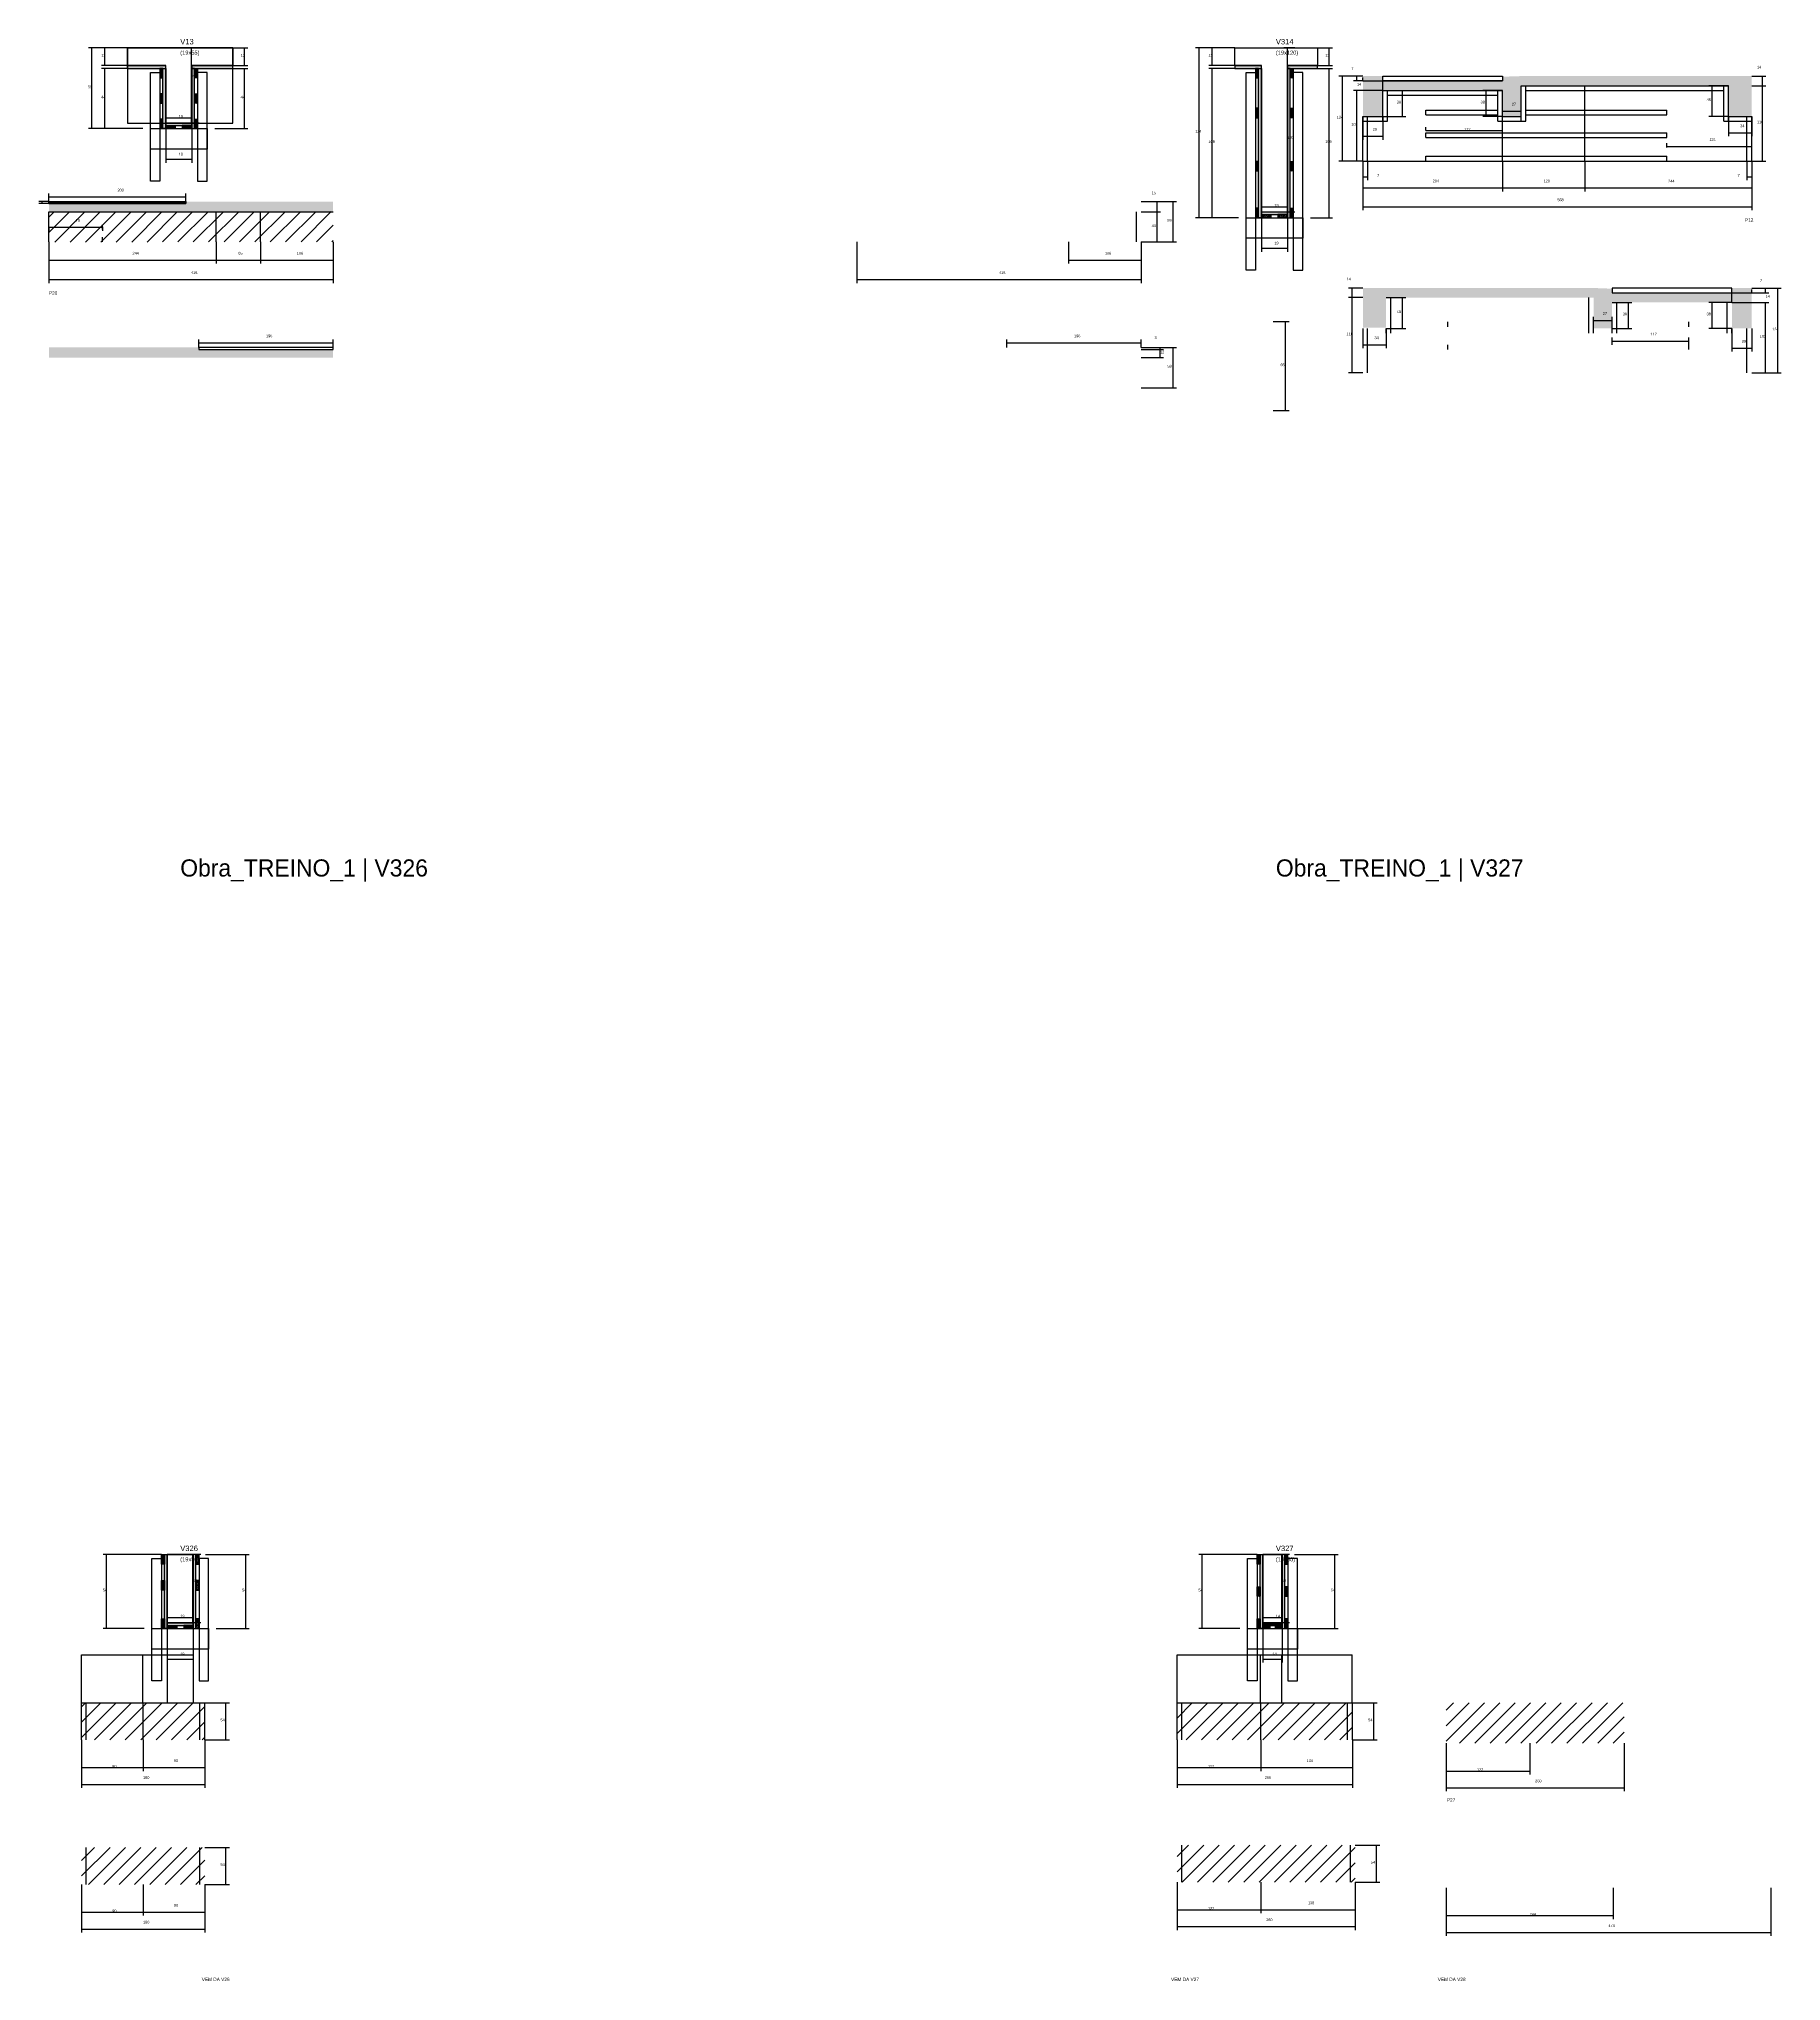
# Model space of a CAD drawing. Header units: metres. Extents: x -2848 to 22762, y -49062 to 1016.
# Drawn here: x 2994 to 5538, y -5023 to -2187 of the extents above; entities that cross this region are included whole.
import ezdxf

# ---------------------------------------------------------------- set-up
doc = ezdxf.new("R2010")
doc.units = ezdxf.units.M
for name, color, linetype in [('CONCRETO', 251, 'Continuous'), ('COTA', 4, 'Continuous'), ('Cota Seção (2x)', 4, 'Continuous'), ('Hachura', 253, 'Continuous'), ('LABEL_ID', 3, 'Continuous'), ('Madeira', 126, 'Continuous'), ('NOMENCLATURA', 7, 'Continuous'), ('Painéis', 200, 'Continuous'), ('REAPROVEITAMENTO', 251, 'Continuous'), ('SARR_2.2x7', 40, 'Continuous'), ('SARR_3.5x7', 81, 'Continuous'), ('SARR_EDITAR', 141, 'Continuous'), ('Texto Seção', 7, 'Continuous')]:
    doc.layers.add(name, color=color, linetype=linetype)

msp = doc.modelspace()

# ---------------------------------------------------------------- hatches: boundary and pattern name
at = {"layer": 'COTA'}
h = msp.add_hatch(dxfattribs=at)
h.set_pattern_fill('AR-CONC', scale=0.03)
h.paths.add_polyline_path([(4956, -2262.3), (5131, -2262.3), (5131, -2262.3), (5131, -2300.3), (5131, -2300.3), (5158, -2300.3), (5158, -2300.3), (5158, -2241.3), (5158, -2241.3), (5131, -2242.2), (5131, -2242.2), (5131, -2248.3), (5131, -2248.3), (4956, -2248.3), (4956, -2248.3), (4956, -2241.3), (4956, -2241.3), (4927, -2241.3), (4927, -2241.3), (4927, -2300.3), (4927, -2300.3), (4956, -2300.3), (4956, -2300.3), (4956, -2262.3)])
h = msp.add_hatch(dxfattribs=at)
h.set_pattern_fill('AR-CONC', scale=0.03)
h.paths.add_polyline_path([(5158, -2255.3), (5461, -2255.3), (5461, -2255.3), (5461, -2299.3), (5461, -2299.3), (5495, -2299.3), (5495, -2299.3), (5494.9, -2241.3), (5494.9, -2241.3), (5158, -2241.3), (5158, -2241.3), (5158, -2255.3)])
h = msp.add_hatch(dxfattribs=at)
h.set_pattern_fill('AR-CONC', scale=0.03)
h.paths.add_polyline_path([(3208.3, -2427.5), (3008.3, -2427.5), (3008.3, -2427.5), (3008.3, -2439.5), (3008.3, -2439.5), (3423.3, -2439.5), (3423.3, -2439.5), (3423.3, -2424.5), (3423.3, -2424.5), (3208.3, -2424.5), (3208.3, -2424.5), (3208.3, -2427.5)])
h = msp.add_hatch(dxfattribs=at)
h.set_pattern_fill('AR-CONC', scale=0.03)
h.paths.add_polyline_path([(5264, -2564.7), (4961, -2564.7), (4961, -2564.7), (4961, -2608.7), (4961, -2608.7), (4927, -2608.7), (4927, -2608.7), (4927.2, -2550.7), (4927.2, -2550.7), (5264, -2550.7), (5264, -2550.7), (5264, -2564.7)])
h = msp.add_hatch(dxfattribs=at)
h.set_pattern_fill('AR-CONC', scale=0.03)
h.paths.add_polyline_path([(5466, -2571.7), (5291, -2571.7), (5291, -2571.7), (5291, -2609.8), (5291, -2609.8), (5264, -2609.8), (5264, -2609.8), (5264, -2550.7), (5264, -2550.7), (5291, -2551.7), (5291, -2551.7), (5291, -2557.7), (5291, -2557.7), (5466, -2557.7), (5466, -2557.7), (5466, -2550.7), (5466, -2550.7), (5495, -2550.7), (5495, -2550.7), (5495, -2609.7), (5495, -2609.7), (5466, -2609.7), (5466, -2609.7), (5466, -2571.7)])
h = msp.add_hatch(dxfattribs=at)
h.set_pattern_fill('AR-CONC', scale=0.03)
h.paths.add_polyline_path([(3227.3, -2640.4), (3423.3, -2640.4), (3423.3, -2640.4), (3423.3, -2652.4), (3423.3, -2652.4), (3008.3, -2652.4), (3008.3, -2652.4), (3008.3, -2637.4), (3008.3, -2637.4), (3227.3, -2637.4), (3227.3, -2637.4), (3227.3, -2640.4)])
at = {"layer": 'Hachura'}
h = msp.add_hatch(color=8, dxfattribs=at)
h.dxf.hatch_style = 1
h.paths.add_polyline_path([(3178.8, -2230), (3178.8, -2226), (3178.8, -2226), (3123.2, -2226), (3123.2, -2226), (3123.2, -2230), (3123.2, -2230), (3178.8, -2230)])
h = msp.add_hatch(dxfattribs=at)
h.set_pattern_fill('ANSI31', scale=0.5)
h.paths.add_polyline_path([(3170.4, -2244), (3174.8, -2244), (3174.8, -2244), (3174.8, -2230), (3174.8, -2230), (3170.4, -2230), (3170.4, -2230), (3170.4, -2244)])
h = msp.add_hatch(color=8, dxfattribs=at)
h.dxf.hatch_style = 1
h.paths.add_polyline_path([(3174.8, -2230), (3178.8, -2230), (3178.8, -2230), (3178.8, -2318), (3178.8, -2318), (3174.8, -2318), (3174.8, -2318), (3174.8, -2230)])
h = msp.add_hatch(color=8, dxfattribs=at)
h.dxf.hatch_style = 1
h.paths.add_polyline_path([(3276.8, -2230), (3276.8, -2226), (3276.8, -2226), (3216.8, -2226), (3216.8, -2226), (3216.8, -2230), (3216.8, -2230), (3276.8, -2230)])
h = msp.add_hatch(color=8, dxfattribs=at)
h.dxf.hatch_style = 1
h.paths.add_polyline_path([(3220.8, -2228), (3216.8, -2228), (3216.8, -2228), (3216.8, -2318), (3216.8, -2318), (3220.8, -2318), (3220.8, -2318), (3220.8, -2228)])
h = msp.add_hatch(dxfattribs=at)
h.set_pattern_fill('ANSI31', scale=0.5)
h.paths.add_polyline_path([(3225.2, -2244), (3220.8, -2244), (3220.8, -2244), (3220.8, -2230), (3220.8, -2230), (3225.2, -2230), (3225.2, -2230), (3225.2, -2244)])
h = msp.add_hatch(color=8, dxfattribs=at)
h.dxf.hatch_style = 1
h.paths.add_polyline_path([(4778.8, -2230), (4778.8, -2226), (4778.8, -2226), (4740.2, -2226), (4740.2, -2226), (4740.2, -2230), (4740.2, -2230), (4778.8, -2230)])
h = msp.add_hatch(dxfattribs=at)
h.set_pattern_fill('ANSI31', scale=0.5)
h.paths.add_polyline_path([(4770.4, -2244), (4774.8, -2244), (4774.8, -2244), (4774.8, -2230), (4774.8, -2230), (4770.4, -2230), (4770.4, -2230), (4770.4, -2244)])
h = msp.add_hatch(color=8, dxfattribs=at)
h.dxf.hatch_style = 1
h.paths.add_polyline_path([(4774.8, -2230), (4778.8, -2230), (4778.8, -2230), (4778.8, -2448), (4778.8, -2448), (4774.8, -2448), (4774.8, -2448), (4774.8, -2230)])
h = msp.add_hatch(color=8, dxfattribs=at)
h.dxf.hatch_style = 1
h.paths.add_polyline_path([(4860.8, -2230), (4860.8, -2226), (4860.8, -2226), (4816.8, -2226), (4816.8, -2226), (4816.8, -2230), (4816.8, -2230), (4860.8, -2230)])
h = msp.add_hatch(color=8, dxfattribs=at)
h.dxf.hatch_style = 1
h.paths.add_polyline_path([(4820.8, -2228), (4816.8, -2228), (4816.8, -2228), (4816.8, -2448), (4816.8, -2448), (4820.8, -2448), (4820.8, -2448), (4820.8, -2228)])
h = msp.add_hatch(dxfattribs=at)
h.set_pattern_fill('ANSI31', scale=0.5)
h.paths.add_polyline_path([(4825.2, -2244), (4820.8, -2244), (4820.8, -2244), (4820.8, -2230), (4820.8, -2230), (4825.2, -2230), (4825.2, -2230), (4825.2, -2244)])
h = msp.add_hatch(dxfattribs=at)
h.set_pattern_fill('ANSI31', scale=0.5)
h.paths.add_polyline_path([(3170.4, -2281), (3174.8, -2281), (3174.8, -2281), (3174.8, -2267), (3174.8, -2267), (3170.4, -2267), (3170.4, -2267), (3170.4, -2281)])
h = msp.add_hatch(dxfattribs=at)
h.set_pattern_fill('ANSI31', scale=0.5)
h.paths.add_polyline_path([(3225.2, -2281), (3220.8, -2281), (3220.8, -2281), (3220.8, -2267), (3220.8, -2267), (3225.2, -2267), (3225.2, -2267), (3225.2, -2281)])
h = msp.add_hatch(dxfattribs=at)
h.set_pattern_fill('ANSI31', scale=0.5)
h.paths.add_polyline_path([(4770.4, -2302), (4774.8, -2302), (4774.8, -2302), (4774.8, -2288), (4774.8, -2288), (4770.4, -2288), (4770.4, -2288), (4770.4, -2302)])
h = msp.add_hatch(dxfattribs=at)
h.set_pattern_fill('ANSI31', scale=0.5)
h.paths.add_polyline_path([(4825.2, -2302), (4820.8, -2302), (4820.8, -2302), (4820.8, -2288), (4820.8, -2288), (4825.2, -2288), (4825.2, -2288), (4825.2, -2302)])
h = msp.add_hatch(dxfattribs=at)
h.set_pattern_fill('ANSI31', scale=0.5)
h.paths.add_polyline_path([(3170.4, -2318), (3174.8, -2318), (3174.8, -2318), (3174.8, -2304), (3174.8, -2304), (3170.4, -2304), (3170.4, -2304), (3170.4, -2318)])
h = msp.add_hatch(color=8, dxfattribs=at)
h.dxf.hatch_style = 1
h.paths.add_polyline_path([(3216.8, -2313.6), (3216.8, -2310), (3216.8, -2310), (3178.8, -2310), (3178.8, -2310), (3178.8, -2313.6), (3178.8, -2313.6), (3216.8, -2313.6)])
h = msp.add_hatch(dxfattribs=at)
h.set_pattern_fill('ANSI31', scale=0.5)
h.paths.add_polyline_path([(3178.8, -2318), (3178.8, -2313.6), (3178.8, -2313.6), (3192.8, -2313.6), (3192.8, -2313.6), (3192.8, -2318), (3192.8, -2318), (3178.8, -2318)])
h = msp.add_hatch(dxfattribs=at)
h.set_pattern_fill('ANSI31', scale=0.5)
h.paths.add_polyline_path([(3216.8, -2318), (3216.8, -2313.6), (3216.8, -2313.6), (3202.8, -2313.6), (3202.8, -2313.6), (3202.8, -2318), (3202.8, -2318), (3216.8, -2318)])
h = msp.add_hatch(dxfattribs=at)
h.set_pattern_fill('ANSI31', scale=0.5)
h.paths.add_polyline_path([(3225.2, -2318), (3220.8, -2318), (3220.8, -2318), (3220.8, -2304), (3220.8, -2304), (3225.2, -2304), (3225.2, -2304), (3225.2, -2318)])
h = msp.add_hatch(dxfattribs=at)
h.set_pattern_fill('ANSI31', scale=0.5)
h.paths.add_polyline_path([(4770.4, -2379.8), (4774.8, -2379.8), (4774.8, -2379.8), (4774.8, -2365.8), (4774.8, -2365.8), (4770.4, -2365.8), (4770.4, -2365.8), (4770.4, -2379.8)])
h = msp.add_hatch(dxfattribs=at)
h.set_pattern_fill('ANSI31', scale=0.5)
h.paths.add_polyline_path([(4825.2, -2379.8), (4820.8, -2379.8), (4820.8, -2379.8), (4820.8, -2365.8), (4820.8, -2365.8), (4825.2, -2365.8), (4825.2, -2365.8), (4825.2, -2379.8)])
h = msp.add_hatch(dxfattribs=at)
h.set_pattern_fill('ANSI31', scale=0.5)
h.paths.add_polyline_path([(4770.4, -2448), (4774.8, -2448), (4774.8, -2448), (4774.8, -2434), (4774.8, -2434), (4770.4, -2434), (4770.4, -2434), (4770.4, -2448)])
h = msp.add_hatch(dxfattribs=at)
h.set_pattern_fill('ANSI31', scale=0.5)
h.paths.add_polyline_path([(4825.2, -2448), (4820.8, -2448), (4820.8, -2448), (4820.8, -2434), (4820.8, -2434), (4825.2, -2434), (4825.2, -2434), (4825.2, -2448)])
h = msp.add_hatch(color=8, dxfattribs=at)
h.dxf.hatch_style = 1
h.paths.add_polyline_path([(4816.8, -2443.6), (4816.8, -2440), (4816.8, -2440), (4778.8, -2440), (4778.8, -2440), (4778.8, -2443.6), (4778.8, -2443.6), (4816.8, -2443.6)])
h = msp.add_hatch(dxfattribs=at)
h.set_pattern_fill('ANSI31', scale=0.5)
h.paths.add_polyline_path([(4778.8, -2448), (4778.8, -2443.6), (4778.8, -2443.6), (4792.8, -2443.6), (4792.8, -2443.6), (4792.8, -2448), (4792.8, -2448), (4778.8, -2448)])
h = msp.add_hatch(dxfattribs=at)
h.set_pattern_fill('ANSI31', scale=0.5)
h.paths.add_polyline_path([(4816.8, -2448), (4816.8, -2443.6), (4816.8, -2443.6), (4802.8, -2443.6), (4802.8, -2443.6), (4802.8, -2448), (4802.8, -2448), (4816.8, -2448)])
h = msp.add_hatch(dxfattribs=at)
h.set_pattern_fill('ANSI31', scale=0.5)
h.paths.add_polyline_path([(3177, -4414), (3172.6, -4414), (3172.6, -4414), (3172.6, -4400), (3172.6, -4400), (3177, -4400), (3177, -4400), (3177, -4414)])
h = msp.add_hatch(color=8, dxfattribs=at)
h.dxf.hatch_style = 1
h.paths.add_polyline_path([(3181, -4400), (3177, -4400), (3177, -4400), (3177, -4508), (3177, -4508), (3181, -4508), (3181, -4508), (3181, -4400)])
h = msp.add_hatch(color=8, dxfattribs=at)
h.dxf.hatch_style = 1
h.paths.add_polyline_path([(3223, -4400), (3219, -4400), (3219, -4400), (3219, -4508), (3219, -4508), (3223, -4508), (3223, -4508), (3223, -4400)])
h = msp.add_hatch(dxfattribs=at)
h.set_pattern_fill('ANSI31', scale=0.5)
h.paths.add_polyline_path([(3223, -4414), (3227.4, -4414), (3227.4, -4414), (3227.4, -4400), (3227.4, -4400), (3223, -4400), (3223, -4400), (3223, -4414)])
h = msp.add_hatch(dxfattribs=at)
h.set_pattern_fill('ANSI31', scale=0.5)
h.paths.add_polyline_path([(4777, -4414), (4772.6, -4414), (4772.6, -4414), (4772.6, -4400), (4772.6, -4400), (4777, -4400), (4777, -4400), (4777, -4414)])
h = msp.add_hatch(color=8, dxfattribs=at)
h.dxf.hatch_style = 1
h.paths.add_polyline_path([(4781, -4400), (4777, -4400), (4777, -4400), (4777, -4508), (4777, -4508), (4781, -4508), (4781, -4508), (4781, -4400)])
h = msp.add_hatch(color=8, dxfattribs=at)
h.dxf.hatch_style = 1
h.paths.add_polyline_path([(4813, -4400), (4809, -4400), (4809, -4400), (4809, -4508), (4809, -4508), (4813, -4508), (4813, -4508), (4813, -4400)])
h = msp.add_hatch(dxfattribs=at)
h.set_pattern_fill('ANSI31', scale=0.5)
h.paths.add_polyline_path([(4813, -4414), (4817.4, -4414), (4817.4, -4414), (4817.4, -4400), (4817.4, -4400), (4813, -4400), (4813, -4400), (4813, -4414)])
h = msp.add_hatch(dxfattribs=at)
h.set_pattern_fill('ANSI31', scale=0.5)
h.paths.add_polyline_path([(3177, -4452), (3172.6, -4452), (3172.6, -4452), (3172.6, -4438), (3172.6, -4438), (3177, -4438), (3177, -4438), (3177, -4452)])
h = msp.add_hatch(dxfattribs=at)
h.set_pattern_fill('ANSI31', scale=0.5)
h.paths.add_polyline_path([(3223, -4452), (3227.4, -4452), (3227.4, -4452), (3227.4, -4438), (3227.4, -4438), (3223, -4438), (3223, -4438), (3223, -4452)])
h = msp.add_hatch(dxfattribs=at)
h.set_pattern_fill('ANSI31', scale=0.5)
h.paths.add_polyline_path([(4777, -4461), (4772.6, -4461), (4772.6, -4461), (4772.6, -4447), (4772.6, -4447), (4777, -4447), (4777, -4447), (4777, -4461)])
h = msp.add_hatch(dxfattribs=at)
h.set_pattern_fill('ANSI31', scale=0.5)
h.paths.add_polyline_path([(4813, -4461), (4817.4, -4461), (4817.4, -4461), (4817.4, -4447), (4817.4, -4447), (4813, -4447), (4813, -4447), (4813, -4461)])
h = msp.add_hatch(dxfattribs=at)
h.set_pattern_fill('ANSI31', scale=0.5)
h.paths.add_polyline_path([(3177, -4508), (3172.6, -4508), (3172.6, -4508), (3172.6, -4494), (3172.6, -4494), (3177, -4494), (3177, -4494), (3177, -4508)])
h = msp.add_hatch(color=8, dxfattribs=at)
h.dxf.hatch_style = 1
h.paths.add_polyline_path([(3219, -4503.6), (3219, -4500), (3219, -4500), (3181, -4500), (3181, -4500), (3181, -4503.6), (3181, -4503.6), (3219, -4503.6)])
h = msp.add_hatch(dxfattribs=at)
h.set_pattern_fill('ANSI31', scale=0.5)
h.paths.add_polyline_path([(3181, -4508), (3181, -4503.6), (3181, -4503.6), (3195, -4503.6), (3195, -4503.6), (3195, -4508), (3195, -4508), (3181, -4508)])
h = msp.add_hatch(dxfattribs=at)
h.set_pattern_fill('ANSI31', scale=0.5)
h.paths.add_polyline_path([(3219, -4508), (3219, -4503.6), (3219, -4503.6), (3205, -4503.6), (3205, -4503.6), (3205, -4508), (3205, -4508), (3219, -4508)])
h = msp.add_hatch(dxfattribs=at)
h.set_pattern_fill('ANSI31', scale=0.5)
h.paths.add_polyline_path([(3223, -4508), (3227.4, -4508), (3227.4, -4508), (3227.4, -4494), (3227.4, -4494), (3223, -4494), (3223, -4494), (3223, -4508)])
h = msp.add_hatch(dxfattribs=at)
h.set_pattern_fill('ANSI31', scale=0.5)
h.paths.add_polyline_path([(4777, -4508), (4772.6, -4508), (4772.6, -4508), (4772.6, -4494), (4772.6, -4494), (4777, -4494), (4777, -4494), (4777, -4508)])
h = msp.add_hatch(color=8, dxfattribs=at)
h.dxf.hatch_style = 1
h.paths.add_polyline_path([(4809, -4503.6), (4809, -4500), (4809, -4500), (4781, -4500), (4781, -4500), (4781, -4503.6), (4781, -4503.6), (4809, -4503.6)])
h = msp.add_hatch(dxfattribs=at)
h.set_pattern_fill('ANSI31', scale=0.5)
h.paths.add_polyline_path([(4781, -4508), (4781, -4503.6), (4781, -4503.6), (4791, -4503.6), (4791, -4503.6), (4791, -4508), (4791, -4508), (4781, -4508)])
h = msp.add_hatch(dxfattribs=at)
h.set_pattern_fill('ANSI31', scale=0.5)
h.paths.add_polyline_path([(4809, -4508), (4809, -4503.6), (4809, -4503.6), (4799, -4503.6), (4799, -4503.6), (4799, -4508), (4799, -4508), (4809, -4508)])
h = msp.add_hatch(dxfattribs=at)
h.set_pattern_fill('ANSI31', scale=0.5)
h.paths.add_polyline_path([(4813, -4508), (4817.4, -4508), (4817.4, -4508), (4817.4, -4494), (4817.4, -4494), (4813, -4494), (4813, -4494), (4813, -4508)])
at = {"layer": 'REAPROVEITAMENTO'}
h = msp.add_hatch(dxfattribs=at)
h.set_pattern_fill('ANSI31', scale=5)
h.paths.add_polyline_path([(3423.3, -2483.2), (3423.3, -2439.2), (3423.3, -2439.2), (3008.3, -2439.7), (3008.3, -2439.7), (3008.3, -2483.7), (3008.3, -2483.7), (3423.3, -2483.2)])
h = msp.add_hatch(dxfattribs=at)
h.set_pattern_fill('ANSI31', scale=5)
h.paths.add_polyline_path([(3235.7, -4670.7), (3235.7, -4616.6), (3235.7, -4616.6), (3055.7, -4616.4), (3055.7, -4616.4), (3055.7, -4670.5), (3055.7, -4670.5), (3235.7, -4670.7)])
h = msp.add_hatch(dxfattribs=at)
h.set_pattern_fill('ANSI31', scale=5)
h.paths.add_polyline_path([(4911.8, -4670.6), (4911.8, -4616.6), (4911.8, -4616.6), (4655.8, -4616.6), (4655.8, -4616.6), (4655.8, -4670.6), (4655.8, -4670.6), (4911.8, -4670.6)])
h = msp.add_hatch(dxfattribs=at)
h.set_pattern_fill('ANSI31', scale=5)
h.paths.add_polyline_path([(5308.7, -4675.6), (5308.7, -4616.6), (5308.7, -4616.6), (5048.7, -4616.6), (5048.7, -4616.6), (5048.7, -4675.6), (5048.7, -4675.6), (5308.7, -4675.6)])
h = msp.add_hatch(dxfattribs=at)
h.set_pattern_fill('ANSI31', scale=5)
h.paths.add_polyline_path([(3235.7, -4881.9), (3235.7, -4827.7), (3235.7, -4827.7), (3055.7, -4827.6), (3055.7, -4827.6), (3055.7, -4881.7), (3055.7, -4881.7), (3235.7, -4881.9)])
h = msp.add_hatch(dxfattribs=at)
h.set_pattern_fill('ANSI31', scale=5)
h.paths.add_polyline_path([(4915.8, -4878.3), (4915.8, -4824.3), (4915.8, -4824.3), (4655.8, -4824.3), (4655.8, -4824.3), (4655.8, -4878.3), (4655.8, -4878.3), (4915.8, -4878.3)])

# ---------------------------------------------------------------- linework, layer by layer
at = {"layer": 'CONCRETO'}
for points in [[(3123.2, -2226), (3123.2, -2200), (3276.8, -2200), (3276.8, -2226), (3216.8, -2226), (3216.8, -2310), (3178.8, -2310), (3178.8, -2226)], [(3123.2, -2310), (3276.8, -2310), (3276.8, -2200), (3123.2, -2200)], [(4740.2, -2226), (4740.2, -2200), (4860.8, -2200), (4860.8, -2226), (4816.8, -2226), (4816.8, -2440), (4778.8, -2440), (4778.8, -2226)], [(3181, -4400), (3181, -4400), (3219, -4400), (3219, -4428), (3219, -4428), (3219, -4500), (3181, -4500), (3181, -4400)], [(3181, -4500), (3219, -4500), (3219, -4400), (3181, -4400)], [(4781, -4400), (4781, -4400), (4809, -4400), (4809, -4428), (4809, -4428), (4809, -4500), (4781, -4500), (4781, -4400)], [(4781, -4500), (4809, -4500), (4809, -4400), (4781, -4400)]]:
    msp.add_lwpolyline(points, close=True, dxfattribs=at)
at = {"layer": 'COTA'}
for p, q in [((3123.2, -2200), (3065.8, -2200)), ((3070.8, -2318), (3070.8, -2200)), ((3123.2, -2200), (3085.1, -2200)), ((3090.1, -2226), (3090.1, -2200)), ((3276.8, -2200), (3298.7, -2200)), ((3293.7, -2226), (3293.7, -2200)), ((4740.2, -2200), (4682.8, -2200)), ((4687.8, -2448), (4687.8, -2200)), ((4740.2, -2200), (4702.1, -2200)), ((4707.1, -2226), (4707.1, -2200)), ((4860.8, -2200), (4882.6, -2200)), ((4877.6, -2226), (4877.6, -2200)), ((3123.2, -2226), (3085.1, -2226)), ((3123.2, -2230), (3085.1, -2230)), ((3090.1, -2318), (3090.1, -2230)), ((3276.8, -2226), (3298.7, -2226)), ((3276.8, -2230), (3298.7, -2230)), ((3293.7, -2318), (3293.7, -2230)), ((4740.2, -2226), (4702.1, -2226)), ((4740.2, -2230), (4702.1, -2230)), ((4707.1, -2448), (4707.1, -2230)), ((4860.8, -2226), (4882.6, -2226)), ((4860.8, -2230), (4882.6, -2230)), ((4877.6, -2448), (4877.6, -2230)), ((4927, -2241.3), (4913.4, -2241.3)), ((4927, -2248.3), (4913.4, -2248.3)), ((4956, -2262.3), (4913.4, -2262.3)), ((4918.4, -2248.3), (4918.4, -2241.3)), ((4918.4, -2365.3), (4918.4, -2262.3)), ((4927, -2248.3), (4927, -2243.3)), ((4927, -2248.3), (4956, -2248.3)), ((4956, -2262.3), (4956, -2243.3)), ((5495, -2241.3), (5515.7, -2241.3)), ((5495, -2255.3), (5515.7, -2255.3)), ((5495, -2255.3), (5515.7, -2255.3)), ((5510.7, -2255.3), (5510.7, -2241.3)), ((5510.7, -2365.3), (5510.7, -2255.3)), ((3145.2, -2318), (3065.8, -2318)), ((3145.2, -2318), (3085.1, -2318)), ((3178.8, -2318), (3178.8, -2367.7)), ((3216.8, -2318), (3216.8, -2367.7)), ((3250.4, -2318), (3298.7, -2318)), ((3178.8, -2362.7), (3216.8, -2362.7)), ((4927, -2365.3), (4913.4, -2365.3)), ((4927, -2365.3), (4927, -2393.4)), ((4934, -2365.3), (4934, -2393.4)), ((5131, -2365.3), (5131, -2409.6)), ((5251, -2365.3), (5251, -2409.6)), ((5251, -2365.3), (5251, -2409.6)), ((5488, -2365.3), (5488, -2393.4)), ((5495, -2365.3), (5495, -2409.6)), ((5495, -2365.3), (5515.7, -2365.3)), ((5495, -2365.3), (5495, -2393.4)), ((4927, -2388.4), (4934, -2388.4)), ((5131, -2404.6), (5251, -2404.6)), ((5251, -2404.6), (5495, -2404.6)), ((5488, -2388.4), (5495, -2388.4)), ((3008.3, -2424.5), (2993.5, -2424.5)), ((3008.3, -2427.5), (2993.5, -2427.5)), ((2998.5, -2427.5), (2998.5, -2424.5)), ((3008.3, -2424.5), (3008.3, -2412.8)), ((3008.3, -2417.8), (3208.3, -2417.8)), ((3208.3, -2424.5), (3208.3, -2412.8)), ((4603.3, -2424.5), (4631.6, -2424.5)), ((4603.3, -2424.5), (4654.8, -2424.5)), ((4626.6, -2439.5), (4626.6, -2424.5)), ((4649.8, -2483.5), (4649.8, -2424.5)), ((3008.3, -2461.5), (3008.3, -2467.1)), ((3008.3, -2462.1), (3086.3, -2462.1)), ((3086.3, -2461.5), (3086.3, -2467.1)), ((4603.3, -2439.5), (4631.6, -2439.5)), ((4603.3, -2439.5), (4631.6, -2439.5)), ((4626.6, -2483.5), (4626.6, -2439.5)), ((4745.2, -2448), (4682.8, -2448)), ((4745.2, -2448), (4702.1, -2448)), ((4778.8, -2448), (4778.8, -2497.7)), ((4816.8, -2448), (4816.8, -2497.7)), ((4850.4, -2448), (4882.6, -2448)), ((3008.3, -2483.5), (3008.3, -2515)), ((3008.3, -2483.5), (3008.3, -2543.5)), ((3252.3, -2483.5), (3252.3, -2515)), ((3252.3, -2483.5), (3252.3, -2515)), ((3317.3, -2483.5), (3317.3, -2515)), ((3317.3, -2483.5), (3317.3, -2515)), ((3423.3, -2483.5), (3423.3, -2515)), ((3423.3, -2483.5), (3423.3, -2543.5)), ((4188.3, -2483.5), (4188.3, -2543.5)), ((4497.3, -2483.5), (4497.3, -2515)), ((4603.3, -2483.5), (4603.3, -2515)), ((4603.3, -2483.5), (4603.3, -2543.5)), ((4603.3, -2483.5), (4631.6, -2483.5)), ((4603.3, -2483.5), (4654.8, -2483.5)), ((4778.8, -2492.7), (4816.8, -2492.7)), ((3008.3, -2510), (3252.3, -2510)), ((3252.3, -2510), (3317.3, -2510)), ((3317.3, -2510), (3423.3, -2510)), ((4497.3, -2510), (4603.3, -2510)), ((3008.3, -2538.5), (3423.3, -2538.5)), ((4188.3, -2538.5), (4603.3, -2538.5)), ((4927, -2550.7), (4906.3, -2550.7)), ((4911.3, -2564.7), (4911.3, -2550.7)), ((5495, -2550.7), (5520.1, -2550.7)), ((5515.1, -2557.7), (5515.1, -2550.7)), ((4927, -2564.7), (4906.3, -2564.7)), ((4927, -2564.7), (4906.3, -2564.7)), ((4911.3, -2674.7), (4911.3, -2564.7)), ((5466, -2571.7), (5466, -2552.7)), ((5466, -2557.7), (5495, -2557.7)), ((5466, -2571.7), (5520.1, -2571.7)), ((5495, -2557.7), (5495, -2552.7)), ((5495, -2557.7), (5520.1, -2557.7)), ((5515.1, -2674.7), (5515.1, -2571.7)), ((4796.2, -2599.8), (4819.2, -2599.8)), ((4814.2, -2729.8), (4814.2, -2599.8)), ((3227.3, -2637.4), (3227.3, -2625.7)), ((3227.3, -2630.7), (3423.3, -2630.7)), ((3423.3, -2637.4), (3423.3, -2625.7)), ((4407.3, -2637.4), (4407.3, -2625.7)), ((4407.3, -2630.7), (4603.3, -2630.7)), ((4603.3, -2637.4), (4603.3, -2625.7)), ((4603.3, -2637.4), (4654.8, -2637.4)), ((4603.3, -2637.4), (4636, -2637.4)), ((4631, -2640.4), (4631, -2637.4)), ((4649.8, -2696.4), (4649.8, -2637.4)), ((4603.3, -2640.4), (4636, -2640.4)), ((4603.3, -2640.4), (4636, -2640.4)), ((4603.3, -2652.4), (4636, -2652.4)), ((4631, -2652.4), (4631, -2640.4)), ((4927, -2674.7), (4906.3, -2674.7)), ((5495, -2674.7), (5520.1, -2674.7)), ((4603.3, -2696.4), (4654.8, -2696.4)), ((4796.2, -2729.8), (4819.2, -2729.8)), ((3172.6, -4400), (3087.3, -4400)), ((3092.3, -4508), (3092.3, -4400)), ((3237, -4400), (3300.8, -4400)), ((3295.8, -4508), (3295.8, -4400)), ((4772.6, -4400), (4687.4, -4400)), ((4692.4, -4508), (4692.4, -4400)), ((4827, -4400), (4890.9, -4400)), ((4885.9, -4508), (4885.9, -4400)), ((3147.4, -4508), (3087.3, -4508)), ((3181, -4508), (3181, -4557.7)), ((3219, -4508), (3219, -4557.7)), ((3252.6, -4508), (3300.8, -4508)), ((4747.4, -4508), (4687.4, -4508)), ((4781, -4508), (4781, -4557.7)), ((4809, -4508), (4809, -4557.7)), ((4832.6, -4508), (4890.9, -4508)), ((3181, -4552.7), (3219, -4552.7)), ((4781, -4552.7), (4809, -4552.7)), ((3235.7, -4616.6), (3271.8, -4616.6)), ((3266.8, -4670.6), (3266.8, -4616.6)), ((4911.8, -4616.6), (4947.9, -4616.6)), ((4942.9, -4670.6), (4942.9, -4616.6)), ((3055.7, -4670.6), (3055.7, -4716.2)), ((3055.7, -4670.6), (3055.7, -4740.7)), ((3145.7, -4670.6), (3145.7, -4716.2)), ((3145.7, -4670.6), (3145.7, -4716.2)), ((3235.7, -4670.6), (3235.7, -4716.2)), ((3235.7, -4670.6), (3235.7, -4740.7)), ((3235.7, -4670.6), (3271.8, -4670.6)), ((4655.8, -4670.6), (4655.8, -4716.2)), ((4655.8, -4670.6), (4655.8, -4740.7)), ((4777.8, -4670.6), (4777.8, -4716.2)), ((4777.8, -4670.6), (4777.8, -4716.2)), ((4911.8, -4670.6), (4911.8, -4716.2)), ((4911.8, -4670.6), (4911.8, -4740.7)), ((4911.8, -4670.6), (4947.9, -4670.6)), ((5048.7, -4675.6), (5048.7, -4721.2)), ((5048.7, -4675.6), (5048.7, -4745.7)), ((5170.7, -4675.6), (5170.7, -4721.2)), ((5308.7, -4675.6), (5308.7, -4745.7)), ((3055.7, -4711.2), (3145.7, -4711.2)), ((3055.7, -4735.7), (3235.7, -4735.7)), ((3145.7, -4711.2), (3235.7, -4711.2)), ((4655.8, -4711.2), (4777.8, -4711.2)), ((4655.8, -4735.7), (4911.8, -4735.7)), ((4777.8, -4711.2), (4911.8, -4711.2)), ((5048.7, -4716.2), (5170.7, -4716.2)), ((5048.7, -4740.7), (5308.7, -4740.7)), ((3235.7, -4827.8), (3271.8, -4827.8)), ((3266.8, -4881.8), (3266.8, -4827.8)), ((4915.8, -4824.3), (4951.9, -4824.3)), ((4946.9, -4878.3), (4946.9, -4824.3)), ((3055.7, -4881.8), (3055.7, -4927.3)), ((3055.7, -4881.8), (3055.7, -4951.9)), ((3145.7, -4881.8), (3145.7, -4927.3)), ((3145.7, -4881.8), (3145.7, -4927.3)), ((3235.7, -4881.8), (3235.7, -4927.3)), ((3235.7, -4881.8), (3235.7, -4951.9)), ((3235.7, -4881.8), (3271.8, -4881.8)), ((4655.8, -4878.3), (4655.8, -4923.8)), ((4655.8, -4878.3), (4655.8, -4948.4)), ((4777.8, -4878.3), (4777.8, -4923.8)), ((4777.8, -4878.3), (4777.8, -4923.8)), ((4915.8, -4878.3), (4915.8, -4923.8)), ((4915.8, -4878.3), (4915.8, -4948.4)), ((4915.8, -4878.3), (4951.9, -4878.3)), ((5048.7, -4886.8), (5048.7, -4932.3)), ((5048.7, -4886.8), (5048.7, -4956.9)), ((5292.7, -4886.8), (5292.7, -4932.3)), ((5522.7, -4886.8), (5522.7, -4956.9)), ((3055.7, -4922.3), (3145.7, -4922.3)), ((3145.7, -4922.3), (3235.7, -4922.3)), ((4655.8, -4918.8), (4777.8, -4918.8)), ((4777.8, -4918.8), (4915.8, -4918.8)), ((5048.7, -4927.3), (5292.7, -4927.3)), ((3055.7, -4946.9), (3235.7, -4946.9)), ((4655.8, -4943.4), (4915.8, -4943.4)), ((5048.7, -4951.9), (5522.7, -4951.9))]:
    msp.add_line(p, q, dxfattribs=at)
at = {"layer": 'Cota Seção (2x)'}
for p, q in [((3227.8, -2200), (3211.3, -2200)), ((3216.3, -2310), (3216.3, -2200)), ((4827.8, -2200), (4811.8, -2200)), ((4816.8, -2440), (4816.8, -2200)), ((4927, -2241.3), (4892.1, -2241.3)), ((4897.1, -2365.3), (4897.1, -2241.3)), ((4956, -2262.3), (4989.9, -2262.3)), ((4984.9, -2300.3), (4984.9, -2262.3)), ((5131, -2262.3), (5102.2, -2262.3)), ((5107.2, -2300.3), (5107.2, -2262.3)), ((5461, -2255.3), (5432.2, -2255.3)), ((5437.2, -2300.3), (5437.2, -2255.3)), ((3178.8, -2318), (3178.8, -2297)), ((3216.8, -2318), (3216.8, -2297)), ((5131, -2300.3), (5131, -2287.4)), ((5131, -2292.4), (5158, -2292.4)), ((5158, -2300.3), (5158, -2287.4)), ((3178.8, -2302), (3216.8, -2302)), ((3227.8, -2310), (3211.3, -2310)), ((4927, -2300.3), (4927, -2334.1)), ((4956, -2300.3), (4989.9, -2300.3)), ((4956, -2300.3), (4956, -2334.1)), ((5019, -2320.9), (5019, -2315.9)), ((5019, -2320.9), (5131, -2320.9)), ((5131, -2300.3), (5102.2, -2300.3)), ((5131, -2327.6), (5131, -2315.9)), ((5461, -2300.3), (5432.2, -2300.3)), ((5461, -2300.3), (5461, -2329.1)), ((5461, -2324.1), (5495, -2324.1)), ((5495, -2300.3), (5495, -2329.1)), ((4927, -2329.1), (4956, -2329.1)), ((5371, -2345.5), (5371, -2339)), ((5371, -2344), (5495, -2344)), ((5495, -2345.5), (5495, -2339)), ((4927, -2365.3), (4892.1, -2365.3)), ((4927, -2365.3), (4927, -2409.6)), ((4927, -2365.3), (4927, -2437.1)), ((5131, -2365.3), (5131, -2409.6)), ((5495, -2365.3), (5495, -2437.1)), ((4927, -2404.6), (5131, -2404.6)), ((4778.8, -2448), (4778.8, -2427)), ((4778.8, -2432), (4816.8, -2432)), ((4816.8, -2448), (4816.8, -2427)), ((4927, -2432.1), (5495, -2432.1)), ((4827.8, -2440), (4811.8, -2440)), ((5495, -2550.7), (5537.9, -2550.7)), ((5532.9, -2674.7), (5532.9, -2550.7)), ((4961, -2564.7), (4989.9, -2564.7)), ((4984.9, -2609.7), (4984.9, -2564.7)), ((5291, -2571.7), (5319.9, -2571.7)), ((5314.9, -2609.8), (5314.9, -2571.7)), ((5466, -2571.7), (5432.2, -2571.7)), ((5437.2, -2609.7), (5437.2, -2571.7)), ((5264, -2609.8), (5264, -2593)), ((5264, -2598), (5291, -2598)), ((5291, -2609.8), (5291, -2593)), ((4927, -2609.7), (4927, -2638.6)), ((4927, -2633.6), (4961, -2633.6)), ((4961, -2609.7), (4989.9, -2609.7)), ((4961, -2609.7), (4961, -2638.6)), ((5291, -2609.8), (5319.9, -2609.8)), ((5291, -2633.6), (5291, -2623.1)), ((5291, -2628.1), (5403, -2628.1)), ((5403, -2633.6), (5403, -2623.1)), ((5466, -2609.7), (5432.2, -2609.7)), ((5466, -2609.7), (5466, -2643.5)), ((5495, -2609.7), (5495, -2643.5)), ((5466, -2638.5), (5495, -2638.5)), ((5495, -2674.7), (5537.9, -2674.7)), ((3230, -4400), (3213.5, -4400)), ((3218.5, -4500), (3218.5, -4400)), ((4820, -4400), (4803.5, -4400)), ((4808.5, -4500), (4808.5, -4400)), ((3181, -4508), (3181, -4487)), ((3181, -4492), (3219, -4492)), ((3230, -4500), (3213.5, -4500)), ((3219, -4508), (3219, -4487)), ((4781, -4508), (4781, -4487)), ((4781, -4492), (4809, -4492)), ((4820, -4500), (4803.5, -4500)), ((4809, -4508), (4809, -4487))]:
    msp.add_line(p, q, dxfattribs=at)
at = {"layer": 'Madeira'}
for points in [[(3170.4, -2244), (3174.8, -2244), (3174.8, -2230), (3170.4, -2230)], [(3225.2, -2244), (3220.8, -2244), (3220.8, -2230), (3225.2, -2230)], [(4770.4, -2244), (4774.8, -2244), (4774.8, -2230), (4770.4, -2230)], [(4825.2, -2244), (4820.8, -2244), (4820.8, -2230), (4825.2, -2230)], [(3170.4, -2281), (3174.8, -2281), (3174.8, -2267), (3170.4, -2267)], [(3225.2, -2281), (3220.8, -2281), (3220.8, -2267), (3225.2, -2267)], [(4770.4, -2302), (4774.8, -2302), (4774.8, -2288), (4770.4, -2288)], [(4825.2, -2302), (4820.8, -2302), (4820.8, -2288), (4825.2, -2288)], [(3170.4, -2318), (3174.8, -2318), (3174.8, -2304), (3170.4, -2304)], [(3178.8, -2318), (3178.8, -2313.6), (3192.8, -2313.6), (3192.8, -2318)], [(3216.8, -2318), (3216.8, -2313.6), (3202.8, -2313.6), (3202.8, -2318)], [(3225.2, -2318), (3220.8, -2318), (3220.8, -2304), (3225.2, -2304)], [(4770.4, -2379.8), (4774.8, -2379.8), (4774.8, -2365.8), (4770.4, -2365.8)], [(4825.2, -2379.8), (4820.8, -2379.8), (4820.8, -2365.8), (4825.2, -2365.8)], [(4770.4, -2448), (4774.8, -2448), (4774.8, -2434), (4770.4, -2434)], [(4825.2, -2448), (4820.8, -2448), (4820.8, -2434), (4825.2, -2434)], [(4778.8, -2448), (4778.8, -2443.6), (4792.8, -2443.6), (4792.8, -2448)], [(4816.8, -2448), (4816.8, -2443.6), (4802.8, -2443.6), (4802.8, -2448)], [(3177, -4414), (3172.6, -4414), (3172.6, -4400), (3177, -4400)], [(3223, -4414), (3227.4, -4414), (3227.4, -4400), (3223, -4400)], [(4777, -4414), (4772.6, -4414), (4772.6, -4400), (4777, -4400)], [(4813, -4414), (4817.4, -4414), (4817.4, -4400), (4813, -4400)], [(3177, -4452), (3172.6, -4452), (3172.6, -4438), (3177, -4438)], [(3223, -4452), (3227.4, -4452), (3227.4, -4438), (3223, -4438)], [(4777, -4461), (4772.6, -4461), (4772.6, -4447), (4777, -4447)], [(4813, -4461), (4817.4, -4461), (4817.4, -4447), (4813, -4447)], [(3177, -4508), (3172.6, -4508), (3172.6, -4494), (3177, -4494)], [(3181, -4508), (3181, -4503.6), (3195, -4503.6), (3195, -4508)], [(3219, -4508), (3219, -4503.6), (3205, -4503.6), (3205, -4508)], [(3223, -4508), (3227.4, -4508), (3227.4, -4494), (3223, -4494)], [(4777, -4508), (4772.6, -4508), (4772.6, -4494), (4777, -4494)], [(4781, -4508), (4781, -4503.6), (4791, -4503.6), (4791, -4508)], [(4809, -4508), (4809, -4503.6), (4799, -4503.6), (4799, -4508)], [(4813, -4508), (4817.4, -4508), (4817.4, -4494), (4813, -4494)]]:
    msp.add_lwpolyline(points, close=True, dxfattribs=at)
at = {"layer": 'Painéis'}
for p, q in [((3123.2, -2226), (3178.8, -2226)), ((3123.2, -2230), (3123.2, -2226)), ((3178.8, -2230), (3178.8, -2226)), ((3178.8, -2318), (3178.8, -2230)), ((3216.8, -2226), (3276.8, -2226)), ((3216.8, -2230), (3216.8, -2226)), ((3216.8, -2318), (3216.8, -2230)), ((3276.8, -2230), (3276.8, -2226)), ((4740.2, -2226), (4778.8, -2226)), ((4816.8, -2226), (4860.8, -2226)), ((4956, -2241.3), (5131, -2241.3)), ((4956, -2248.3), (4956, -2241.3)), ((4956, -2248.3), (5131, -2248.3)), ((4956, -2262.3), (5131, -2262.3)), ((4956, -2300.3), (4956, -2262.3)), ((5131, -2300.3), (5131, -2262.3)), ((5158, -2255.3), (5461, -2255.3)), ((5158, -2300.3), (5158, -2255.3)), ((5251, -2365.3), (5251, -2255.3)), ((5461, -2300.3), (5461, -2255.3)), ((3178.8, -2310), (3216.8, -2310)), ((3178.8, -2313.6), (3178.8, -2310)), ((3216.8, -2313.6), (3216.8, -2310)), ((4927, -2300.3), (4956, -2300.3)), ((4927, -2365.3), (4927, -2300.3)), ((5131, -2300.3), (5158, -2300.3)), ((5131, -2365.3), (5131, -2300.3)), ((5461, -2300.3), (5495, -2300.3)), ((5495, -2365.3), (5495, -2300.3)), ((4927, -2365.3), (5158, -2365.3)), ((5158, -2365.3), (5495, -2365.3)), ((3008.3, -2424.5), (3208.3, -2424.5)), ((3008.3, -2427.5), (3208.3, -2427.5)), ((3008.3, -2439.5), (3423.3, -2439.5)), ((3008.3, -2483.5), (3008.3, -2439.5)), ((3252.3, -2483.5), (3252.3, -2439.5)), ((3317.3, -2483.5), (3317.3, -2439.5)), ((3181, -4508), (3181, -4400)), ((3219, -4508), (3219, -4400)), ((4781, -4508), (4781, -4400)), ((4809, -4508), (4809, -4400)), ((3181, -4500), (3219, -4500)), ((3181, -4503.6), (3181, -4500)), ((3219, -4503.6), (3219, -4500)), ((4781, -4500), (4809, -4500)), ((4781, -4503.6), (4781, -4500)), ((4809, -4503.6), (4809, -4500)), ((3055.7, -4546.6), (3145.3, -4546.6)), ((3055.7, -4616.6), (3055.7, -4546.6)), ((3145.3, -4616.6), (3145.3, -4546.6)), ((3145.3, -4546.6), (3181.3, -4546.6)), ((3145.3, -4616.6), (3145.3, -4546.6)), ((3181.3, -4616.6), (3181.3, -4546.6)), ((3181.3, -4546.6), (3219.3, -4546.6)), ((3181.3, -4616.6), (3181.3, -4546.6)), ((3219.3, -4616.6), (3219.3, -4546.6)), ((4655.8, -4546.6), (4777.5, -4546.6)), ((4655.8, -4616.6), (4655.8, -4546.6)), ((4777.5, -4616.6), (4777.5, -4546.6)), ((4777.5, -4546.6), (4808.5, -4546.6)), ((4777.5, -4616.6), (4777.5, -4546.6)), ((4808.5, -4616.6), (4808.5, -4546.6)), ((4808.5, -4546.6), (4911.5, -4546.6)), ((4808.5, -4616.6), (4808.5, -4546.6)), ((4911.5, -4616.6), (4911.5, -4546.6)), ((3055.7, -4616.6), (3235.7, -4616.6)), ((3055.7, -4670.6), (3055.7, -4616.6)), ((3055.7, -4616.6), (3145.3, -4616.6)), ((3145.3, -4616.6), (3181.3, -4616.6)), ((3145.7, -4670.6), (3145.7, -4616.6)), ((3181.3, -4616.6), (3219.3, -4616.6)), ((3235.7, -4670.6), (3235.7, -4616.6)), ((4655.8, -4616.6), (4911.8, -4616.6)), ((4655.8, -4670.6), (4655.8, -4616.6)), ((4655.8, -4616.6), (4777.5, -4616.6)), ((4777.5, -4616.6), (4808.5, -4616.6)), ((4777.8, -4670.6), (4777.8, -4616.6)), ((4808.5, -4616.6), (4911.5, -4616.6)), ((4911.8, -4670.6), (4911.8, -4616.6))]:
    msp.add_line(p, q, dxfattribs=at)
for points in [[(3178.8, -2230), (3178.8, -2226), (3123.2, -2226), (3123.2, -2230)], [(3174.8, -2230), (3178.8, -2230), (3178.8, -2318), (3174.8, -2318)], [(3276.8, -2230), (3276.8, -2226), (3216.8, -2226), (3216.8, -2230)], [(3220.8, -2230), (3216.8, -2230), (3216.8, -2318), (3220.8, -2318)], [(4778.8, -2230), (4778.8, -2226), (4740.2, -2226), (4740.2, -2230)], [(4774.8, -2230), (4778.8, -2230), (4778.8, -2448), (4774.8, -2448)], [(4860.8, -2230), (4860.8, -2226), (4816.8, -2226), (4816.8, -2230)], [(4820.8, -2230), (4816.8, -2230), (4816.8, -2448), (4820.8, -2448)], [(5131, -2248.3), (4956, -2248.3), (4956, -2241.3), (5131, -2241.3)], [(3216.8, -2313.6), (3216.8, -2310), (3178.8, -2310), (3178.8, -2313.6)], [(3008.3, -2424.5), (3208.3, -2424.5), (3208.3, -2427.5), (3008.3, -2427.5)], [(4816.8, -2443.6), (4816.8, -2440), (4778.8, -2440), (4778.8, -2443.6)], [(5291, -2557.7), (5466, -2557.7), (5466, -2550.7), (5291, -2550.7)], [(3423.3, -2637.4), (3227.3, -2637.4), (3227.3, -2640.4), (3423.3, -2640.4)], [(3177, -4400), (3181, -4400), (3181, -4508), (3177, -4508)], [(3223, -4400), (3219, -4400), (3219, -4508), (3223, -4508)], [(4777, -4400), (4781, -4400), (4781, -4508), (4777, -4508)], [(4813, -4400), (4809, -4400), (4809, -4508), (4813, -4508)], [(3219, -4503.6), (3219, -4500), (3181, -4500), (3181, -4503.6)], [(4809, -4503.6), (4809, -4500), (4781, -4500), (4781, -4503.6)]]:
    msp.add_lwpolyline(points, close=True, dxfattribs=at)
at = {"layer": 'SARR_2.2x7'}
for p, q in [((4963, -2307.3), (4963, -2262.3)), ((5124, -2307.3), (5124, -2262.3)), ((5165, -2307.3), (5165, -2255.3)), ((5165, -2262.3), (5251, -2262.3)), ((5251, -2262.3), (5454, -2262.3)), ((5454, -2307.3), (5454, -2255.3)), ((4963, -2269.3), (5124, -2269.3)), ((5019, -2290.8), (5124, -2290.8)), ((5019, -2297.8), (5019, -2290.8)), ((5131, -2269.3), (5131, -2269.3)), ((5131, -2295.8), (5131, -2295.8)), ((5165, -2290.8), (5251, -2290.8)), ((5251, -2290.8), (5371, -2290.8)), ((5371, -2297.8), (5371, -2290.8)), ((4927, -2307.3), (4956, -2307.3)), ((4934, -2365.3), (4934, -2300.3)), ((4956, -2307.3), (4956, -2300.3)), ((4956, -2307.3), (4963, -2307.3)), ((5019, -2297.8), (5124, -2297.8)), ((5019, -2324.1), (5131, -2324.1)), ((5019, -2331.1), (5019, -2324.1)), ((5124, -2307.3), (5131, -2307.3)), ((5131, -2307.3), (5131, -2300.3)), ((5131, -2302.8), (5131, -2302.8)), ((5131, -2307.3), (5158, -2307.3)), ((5131, -2324.1), (5251, -2324.1)), ((5158, -2307.3), (5158, -2300.3)), ((5158, -2307.3), (5165, -2307.3)), ((5165, -2297.8), (5251, -2297.8)), ((5251, -2297.8), (5371, -2297.8)), ((5251, -2324.1), (5371, -2324.1)), ((5371, -2331.1), (5371, -2324.1)), ((5454, -2307.3), (5461, -2307.3)), ((5461, -2307.3), (5461, -2300.3)), ((5461, -2307.3), (5495, -2307.3)), ((5488, -2365.3), (5488, -2300.3)), ((5019, -2331.1), (5131, -2331.1)), ((5131, -2331.1), (5251, -2331.1)), ((5251, -2331.1), (5371, -2331.1)), ((5019, -2358.3), (5131, -2358.3)), ((5019, -2365.3), (5019, -2358.3)), ((5131, -2358.3), (5251, -2358.3)), ((5251, -2358.3), (5371, -2358.3)), ((5371, -2365.3), (5371, -2358.3)), ((3086.3, -2465.5), (3086.3, -2458.5)), ((4596.3, -2483.5), (4596.3, -2439.5)), ((3086.3, -2483.5), (3086.3, -2476.5)), ((4968, -2616.7), (4968, -2564.7)), ((5257.1, -2616.8), (5257.1, -2564.7)), ((5298, -2616.8), (5298, -2571.7)), ((5459, -2616.7), (5459, -2571.7)), ((5051, -2607.3), (5051, -2600.3)), ((5403, -2607.3), (5403, -2600.3)), ((4934, -2674.7), (4934, -2609.7)), ((4961, -2616.7), (4961, -2609.7)), ((5051, -2640.6), (5051, -2633.6)), ((5264, -2616.8), (5264, -2609.8)), ((5291, -2616.8), (5291, -2609.8)), ((5403, -2640.6), (5403, -2633.6)), ((5466, -2616.7), (5466, -2609.7)), ((5488, -2674.7), (5488, -2609.7)), ((3062.7, -4670.6), (3062.7, -4616.6)), ((3228.7, -4670.6), (3228.7, -4616.6)), ((4662.8, -4670.6), (4662.8, -4616.6)), ((4904.8, -4670.6), (4904.8, -4616.6)), ((3062.7, -4881.8), (3062.7, -4827.8)), ((3228.7, -4881.8), (3228.7, -4827.8)), ((4662.8, -4878.3), (4662.8, -4824.3)), ((4908.8, -4878.3), (4908.8, -4824.3))]:
    msp.add_line(p, q, dxfattribs=at)
at = {"layer": 'SARR_3.5x7'}
for points in [[(3156.4, -2236), (3170.4, -2236), (3170.4, -2394.5), (3156.4, -2394.5)], [(3239.2, -2236), (3225.2, -2236), (3225.2, -2394.5), (3239.2, -2394.5)], [(4756.4, -2236), (4770.4, -2236), (4770.4, -2524.5), (4756.4, -2524.5)], [(4839.2, -2236), (4825.2, -2236), (4825.2, -2524.5), (4839.2, -2524.5)], [(3156.4, -2318), (3239.2, -2318), (3239.2, -2348.1), (3156.4, -2348.1)], [(4756.4, -2448), (4839.2, -2448), (4839.2, -2478.1), (4756.4, -2478.1)], [(3158.6, -4406), (3172.6, -4406), (3172.6, -4584.4), (3158.6, -4584.4)], [(3241.4, -4406), (3227.4, -4406), (3227.4, -4584.4), (3241.4, -4584.4)], [(4758.6, -4406), (4772.6, -4406), (4772.6, -4584.4), (4758.6, -4584.4)], [(4831.4, -4406), (4817.4, -4406), (4817.4, -4584.4), (4831.4, -4584.4)], [(3158.6, -4508), (3241.4, -4508), (3241.4, -4538), (3158.6, -4538)], [(4758.6, -4508), (4831.4, -4508), (4831.4, -4538), (4758.6, -4538)]]:
    msp.add_lwpolyline(points, close=True, dxfattribs=at)
at = {"layer": 'SARR_EDITAR'}
msp.add_line((3008.3, -2426), (3208.3, -2426), dxfattribs=at)

# ---------------------------------------------------------------- texts
at = {"layer": 'COTA'}
for s, p in [('13', (3084.6, -2213)), ('13', (3288.2, -2213)), ('13', (4701.6, -2213)), ('13', (4872.1, -2213)), ('7', (4910.3, -2232.4)), ('14', (5502.7, -2230.2)), ('59', (3065.3, -2259)), ('14', (4918.4, -2255.3)), ('44', (3084.6, -2274)), ('44', (3288.2, -2274)), ('124', (4682.3, -2324)), ('103', (4910.2, -2313.8)), ('110', (5502.6, -2310.3)), ('19', (3197.8, -2357.2)), ('109', (4701.6, -2339)), ('109', (4872.1, -2339)), ('200', (3108.3, -2409.7)), ('15', (4618.5, -2413.8)), ('7', (4947.8, -2388.4)), ('120', (5191, -2396.5)), ('244', (5373, -2396.6)), ('7', (5474.3, -2388.4)), ('78', (3047.3, -2454)), ('44', (4618.6, -2461.5)), ('59', (4641.6, -2454)), ('19', (4797.8, -2487.2)), ('244', (3130.3, -2501.9)), ('65', (3284.8, -2501.9)), ('106', (3370.3, -2501.9)), ('106', (4550.3, -2501.9)), ('415', (3215.8, -2530.4)), ('415', (4395.8, -2530.4)), ('14', (4903.3, -2539.7)), ('7', (5507, -2541.9)), ('14', (5515.1, -2564.7)), ('196', (3325.3, -2622.6)), ('196', (4505.3, -2622.6)), ('3', (4622.8, -2625.2)), ('110', (4903.2, -2619.7)), ('103', (5506.8, -2623.2)), ('12', (4631, -2646.4)), ('59', (4641.6, -2666.9)), ('65', (4806.7, -2664.8)), ('54', (3086.8, -4454)), ('54', (3290.3, -4454)), ('54', (4686.9, -4454)), ('54', (4880.4, -4454)), ('19', (3200, -4547.2)), ('14', (4795, -4547.2)), ('54', (3258.7, -4643.6)), ('54', (4934.8, -4643.6)), ('90', (3100.7, -4711.2)), ('90', (3190.7, -4703)), ('122', (4700.8, -4711.2)), ('134', (4844.8, -4702.9)), ('180', (3145.7, -4727.6)), ('256', (4783.8, -4727.6)), ('122', (5093.7, -4716.2)), ('260', (5178.7, -4732.6)), ('54', (4938.8, -4851.3)), ('54', (3258.7, -4854.8)), ('90', (3100.7, -4922.3)), ('180', (3145.7, -4938.8)), ('90', (3190.7, -4914.2)), ('122', (4700.8, -4918.8)), ('260', (4785.8, -4935.3)), ('138', (4846.8, -4910.6)), ('244', (5170.7, -4927.3)), ('474', (5285.7, -4943.8))]:
    msp.add_text(s, height=4, dxfattribs=at).set_placement(p)
at = {"layer": 'Cota Seção (2x)'}
for s, p in [('55', (3216.3, -2242)), ('38', (4976.6, -2281.3)), ('38', (5099, -2281.3)), ('27', (5144.5, -2284.3)), ('45', (5429.1, -2277.8)), ('19', (3197.8, -2302)), ('124', (4889, -2303.3)), ('29', (4941.5, -2321)), ('112', (5075, -2320.9)), ('34', (5478, -2315.9)), ('120', (4816.8, -2333)), ('124', (5433, -2335.9)), ('204', (5029, -2396.5)), ('19', (4797.8, -2432)), ('568', (5211, -2423.9)), ('45', (4976.7, -2587.2)), ('27', (5277.5, -2589.9)), ('38', (5306.6, -2590.8)), ('38', (5429, -2590.7)), ('124', (5524.8, -2612.7)), ('34', (4944, -2625.4)), ('112', (5347, -2620)), ('29', (5480.5, -2630.5)), ('50', (3218.5, -4440)), ('50', (4808.5, -4440)), ('19', (3200, -4492)), ('14', (4800, -4492))]:
    msp.add_text(s, height=4, dxfattribs=at).set_placement(p)
at = {"layer": 'LABEL_ID'}
for s, p in [('Obra_TREINO_1 | V326', (3200, -3410)), ('Obra_TREINO_1 | V327', (4800, -3410))]:
    msp.add_text(s, height=25, dxfattribs=at).set_placement(p)
at = {"layer": 'NOMENCLATURA'}
for s, p in [('P12', (5485.1, -2453.9)), ('P20', (3008.1, -2560.5)), ('P27', (5049.7, -4761))]:
    msp.add_text(s, height=5, dxfattribs=at).set_placement(p)
at = {"layer": 'Texto Seção'}
for s, height, p in [('V13', 8, (3200, -2195)), ('(19x55)', 6, (3200, -2210)), ('V314', 8, (4800, -2195)), ('(19x120)', 6, (4800, -2210)), ('V326', 8, (3200, -4395)), ('V327', 8, (4800, -4395)), ('(19x50)', 6, (3200, -4410)), ('(19x50)', 6, (4800, -4410)), ('VEM DA V26', 5, (3231.4, -5022.9)), ('VEM DA V27', 5, (4647, -5022.9)), ('VEM DA V28', 5, (5036.4, -5022.9))]:
    msp.add_text(s, height=height, dxfattribs=at).set_placement(p)

doc.saveas('drawing.dxf')
